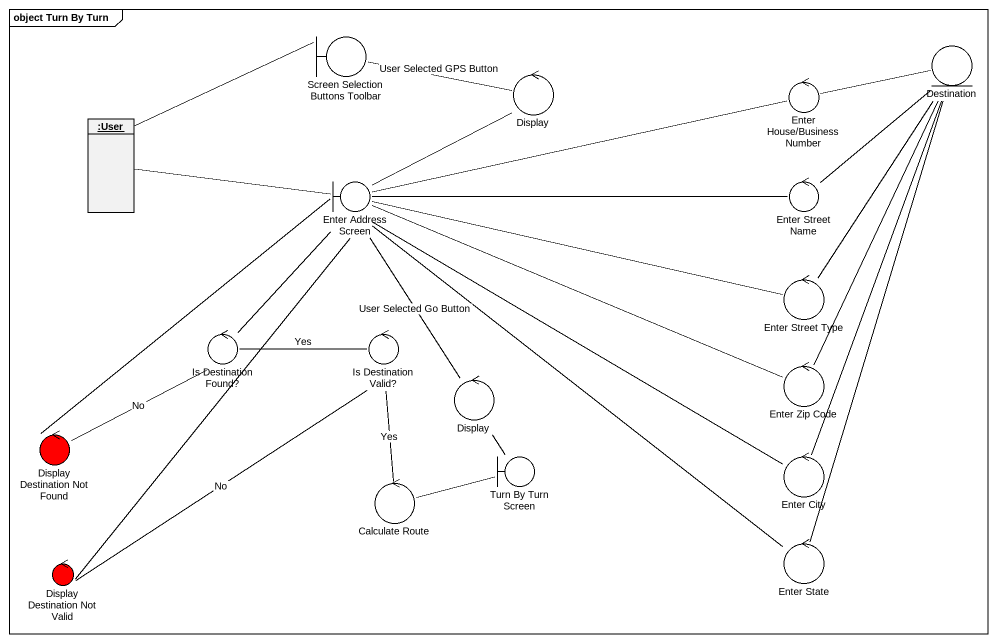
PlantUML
@startuml
mainframe object Turn By Turn
allowmixing
hide circle
hide empty members
boundary "Screen Selection Buttons Toolbar" as Screen_Selection_Buttons
entity Destination
control Display
control "Enter House/Business Number" as Enter_House_Business_Number
object ":User" as User
boundary "Enter Address Screen" as Enter_Address_Screen
control "Enter Street Name" as Enter_Street_Name
control "Enter Street Type" as Enter_Street_Type
control "Is Destination Found?" as Is_Destination_Found
control "Is Destination Valid?" as Is_Destination_Valid
control "Display" as Display_2
control "Enter Zip Code" as Enter_Zip_Code
control "Display Destination Not Found" as Display_Destination_Not #FF0000
boundary "Turn By Turn Screen" as Turn_By_Turn_Screen
control "Enter City" as Enter_City
control "Calculate Route" as Calculate_Route
control "Enter State" as Enter_State
control "Display Destination Not Valid" as Display_Destination_Not_2 #FF0000
Screen_Selection_Buttons -right- Display : User Selected GPS Button
Display -- Enter_Address_Screen
Enter_House_Business_Number -right- Destination
User -right- Screen_Selection_Buttons
User -right- Enter_Address_Screen
Enter_Address_Screen -right- Enter_House_Business_Number
Enter_Address_Screen -right- Enter_Street_Name
Enter_Address_Screen -right- Enter_Street_Type
Enter_Address_Screen -- Is_Destination_Found
Enter_Address_Screen -right- Enter_Zip_Code
Enter_Address_Screen -- Enter_City
Enter_Address_Screen -- Enter_State
Enter_Street_Name -up- Destination
Enter_Street_Type -up- Destination
Is_Destination_Found -right- Is_Destination_Valid : Yes
Is_Destination_Found -- Display_Destination_Not : No
Is_Destination_Valid -- Calculate_Route : Yes
Is_Destination_Valid -- Display_Destination_Not_2 : No
Display_2 -up- Enter_Address_Screen : User Selected Go Button
Enter_Zip_Code -up- Destination
Display_Destination_Not -up- Enter_Address_Screen
Turn_By_Turn_Screen -up- Display_2
Enter_City -up- Destination
Calculate_Route -right- Turn_By_Turn_Screen
Enter_State -up- Destination
Display_Destination_Not_2 -up- Enter_Address_Screen
@enduml
